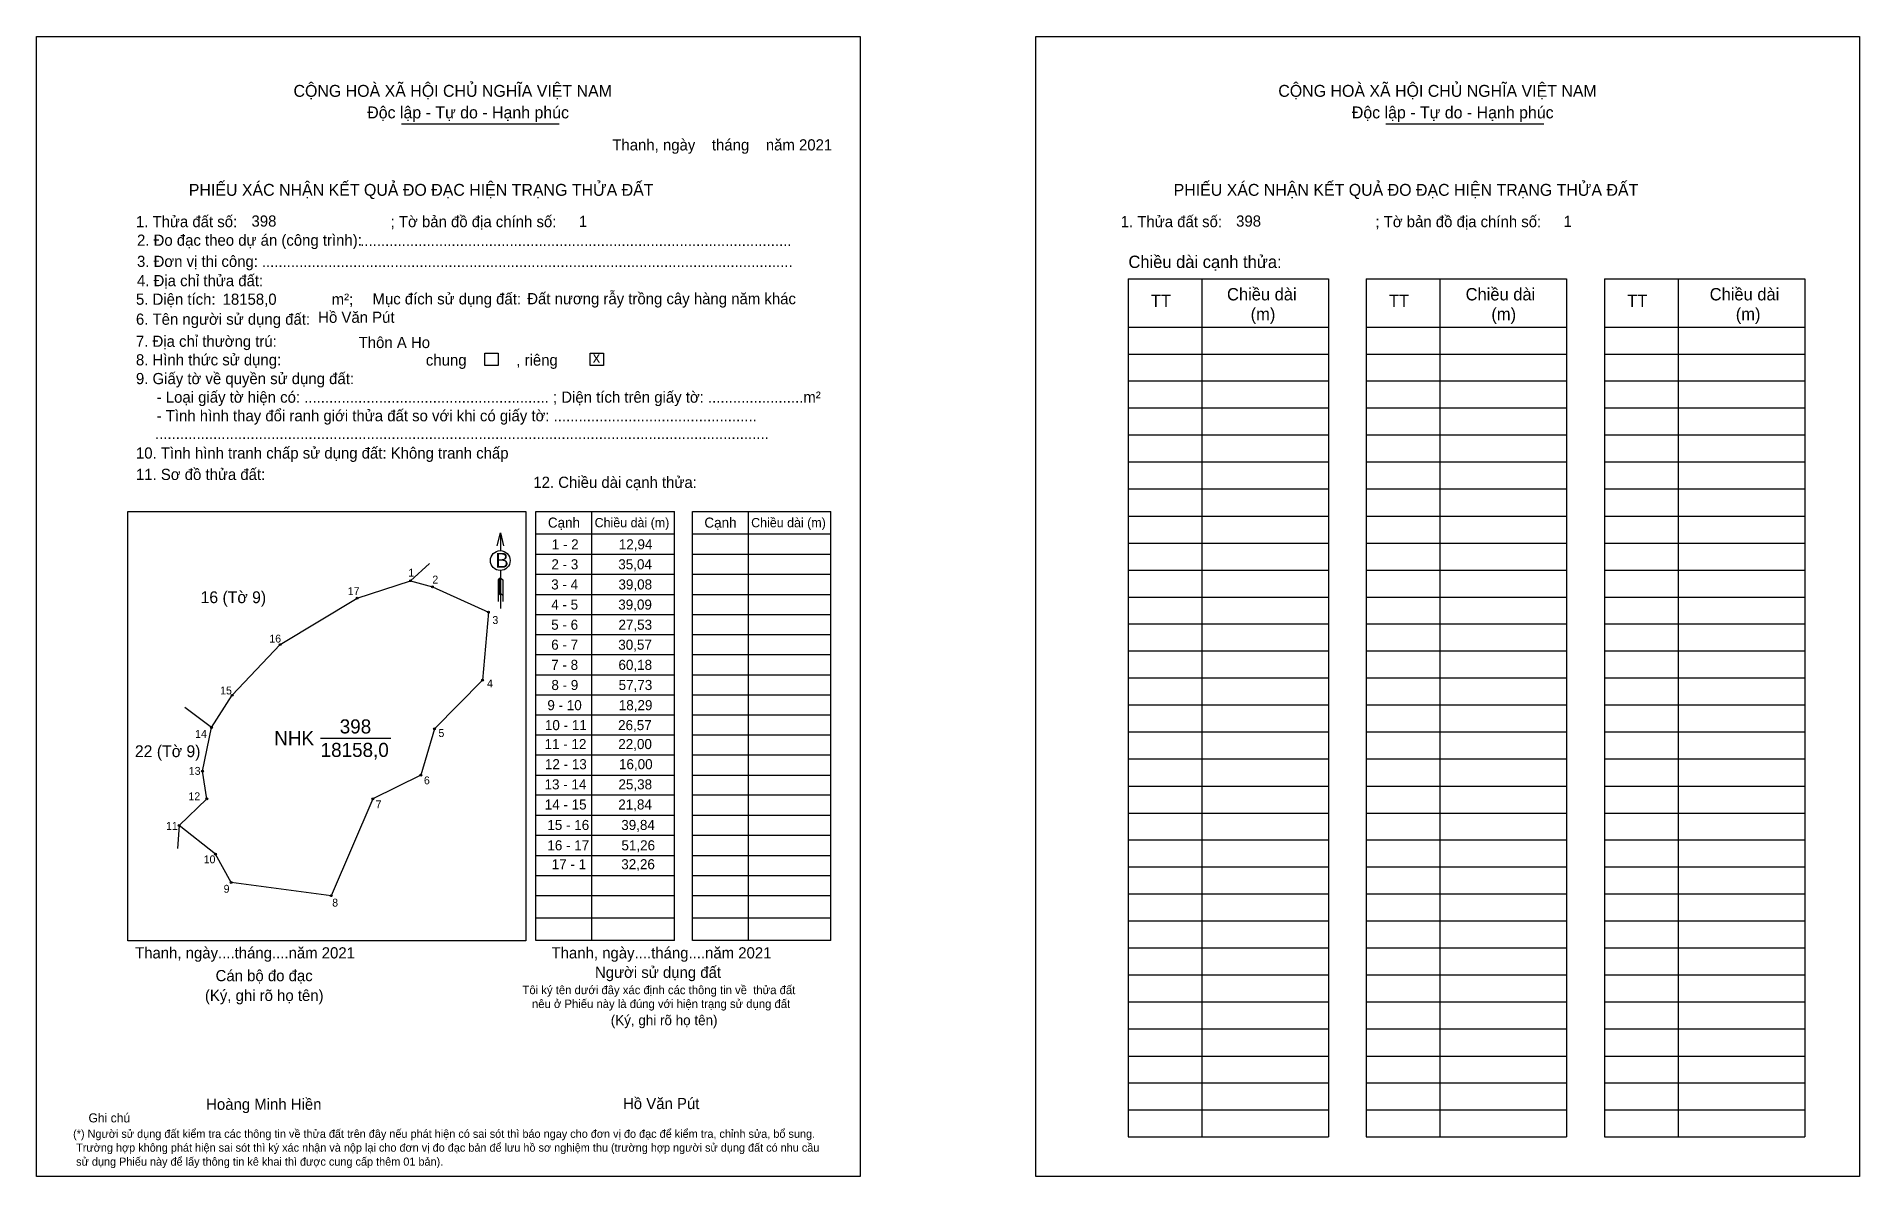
# Model space of a CAD drawing. Extents: x 545441 to 546483, y 1823995 to 1824645.
import ezdxf

# ---------------------------------------------------------------- set-up
doc = ezdxf.new("R2010")
doc.units = 0
for name, color, linetype in [('CanhThua', 7, 'Continuous'), ('kqddKhungInTrang1', 7, 'Continuous'), ('kqddKhungInTrang2', 7, 'Continuous'), ('kqddNoiDung', 7, 'Continuous'), ('kqddTemplate', 7, 'Continuous'), ('Level 1', 7, 'Continuous'), ('MocDinhThua', 7, 'Continuous'), ('NhanDiaChinhThua', 7, 'Continuous'), ('SoHieuDinhThua', 7, 'Continuous')]:
    doc.layers.add(name, color=color, linetype=linetype)

msp = doc.modelspace()

# ---------------------------------------------------------------- linework, layer by layer
at = {"layer": 'CanhThua'}
for p, q in [((545624.6, 1824324.8), (545655.2, 1824334.8)), ((545655.2, 1824334.8), (545667.6, 1824331.3)), ((545667.6, 1824331.3), (545699.6, 1824316.9)), ((545580.7, 1824298.3), (545624.6, 1824324.8)), ((545699.6, 1824316.9), (545696.3, 1824278)), ((545553.3, 1824269.4), (545580.7, 1824298.3)), ((545696.3, 1824278), (545668.8, 1824250.2)), ((545541.5, 1824251), (545553.3, 1824269.4)), ((545536.3, 1824226.1), (545541.5, 1824251)), ((545668.8, 1824250.2), (545661, 1824223.8)), ((545538.8, 1824210.3), (545536.3, 1824226.1)), ((545661, 1824223.8), (545633.6, 1824210.3)), ((545522.9, 1824195.1), (545538.8, 1824210.3)), ((545633.6, 1824210.3), (545609.8, 1824155)), ((545543.8, 1824178.7), (545522.9, 1824195.1)), ((545552.6, 1824162.6), (545543.8, 1824178.7)), ((545609.8, 1824155), (545552.6, 1824162.6))]:
    msp.add_line(p, q, dxfattribs=at)
at = {"layer": 'kqddKhungInTrang1'}
msp.add_lwpolyline([(545441.5, 1824645.4), (545912, 1824645.4), (545912, 1823994.7), (545441.5, 1823994.7)], close=True, dxfattribs=at)
at = {"layer": 'kqddKhungInTrang2'}
msp.add_lwpolyline([(546012.3, 1824645.4), (546482.8, 1824645.4), (546482.8, 1823994.7), (546012.3, 1823994.7)], close=True, dxfattribs=at)
at = {"layer": 'kqddTemplate'}
for p, q in [((545649.9, 1824595.6), (545740, 1824595.6)), ((546212.3, 1824595.6), (546302.4, 1824595.6)), ((546065, 1824507.2), (546179.4, 1824507.2)), ((546065, 1824507.2), (546065, 1824017.3)), ((546107.1, 1824507.2), (546107.1, 1824017.3)), ((546179.4, 1824507.2), (546179.4, 1824017.3)), ((546201, 1824507.2), (546201, 1824017.3)), ((546201, 1824507.2), (546315.4, 1824507.2)), ((546243.1, 1824507.2), (546243.1, 1824017.3)), ((546315.4, 1824507.2), (546315.4, 1824017.3)), ((546337.1, 1824507.2), (546337.1, 1824017.3)), ((546337.1, 1824507.2), (546451.5, 1824507.2)), ((546379.2, 1824507.2), (546379.2, 1824017.3)), ((546451.5, 1824507.2), (546451.5, 1824017.3)), ((546065, 1824479.6), (546179.4, 1824479.6)), ((546201, 1824479.6), (546315.4, 1824479.6)), ((546337.1, 1824479.6), (546451.5, 1824479.6)), ((546065, 1824464.2), (546179.4, 1824464.2)), ((546201, 1824464.2), (546315.4, 1824464.2)), ((546337.1, 1824464.2), (546451.5, 1824464.2)), ((546065, 1824448.8), (546179.4, 1824448.8)), ((546201, 1824448.8), (546315.4, 1824448.8)), ((546337.1, 1824448.8), (546451.5, 1824448.8)), ((546065, 1824433.4), (546179.4, 1824433.4)), ((546201, 1824433.4), (546315.4, 1824433.4)), ((546337.1, 1824433.4), (546451.5, 1824433.4)), ((546065, 1824418), (546179.4, 1824418)), ((546201, 1824418), (546315.4, 1824418)), ((546337.1, 1824418), (546451.5, 1824418)), ((546065, 1824402.6), (546179.4, 1824402.6)), ((546201, 1824402.6), (546315.4, 1824402.6)), ((546337.1, 1824402.6), (546451.5, 1824402.6)), ((546065, 1824387.2), (546179.4, 1824387.2)), ((546201, 1824387.2), (546315.4, 1824387.2)), ((546337.1, 1824387.2), (546451.5, 1824387.2)), ((545726.7, 1824374.3), (545805.9, 1824374.3)), ((545726.7, 1824129.4), (545726.7, 1824374.3)), ((545758.5, 1824374.3), (545758.5, 1824129.4)), ((545805.9, 1824129.4), (545805.9, 1824374.3)), ((545816.1, 1824374.3), (545895.3, 1824374.3)), ((545816.1, 1824129.4), (545816.1, 1824374.3)), ((545847.9, 1824374.3), (545847.9, 1824129.4)), ((545895.3, 1824129.4), (545895.3, 1824374.3)), ((546065, 1824371.7), (546179.4, 1824371.7)), ((546201, 1824371.7), (546315.4, 1824371.7)), ((546337.1, 1824371.7), (546451.5, 1824371.7)), ((545706.5, 1824362.2), (545706.5, 1824352)), ((545726.7, 1824361.5), (545805.9, 1824361.5)), ((545816.1, 1824361.5), (545895.3, 1824361.5)), ((545726.7, 1824350), (545805.9, 1824350)), ((545816.1, 1824350), (545895.3, 1824350)), ((546065, 1824356.3), (546179.4, 1824356.3)), ((546201, 1824356.3), (546315.4, 1824356.3)), ((546337.1, 1824356.3), (546451.5, 1824356.3)), ((545706.5, 1824340.7), (545706.5, 1824319)), ((545726.7, 1824338.5), (545805.9, 1824338.5)), ((545816.1, 1824338.5), (545895.3, 1824338.5)), ((546065, 1824340.9), (546179.4, 1824340.9)), ((546201, 1824340.9), (546315.4, 1824340.9)), ((546337.1, 1824340.9), (546451.5, 1824340.9)), ((545706.5, 1824336.5), (545705.2, 1824335.3)), ((545706.5, 1824335.9), (545705.2, 1824334.7)), ((545705.2, 1824335.3), (545705.2, 1824322.9)), ((545706.5, 1824335.3), (545705.2, 1824334.1)), ((545706.5, 1824334.8), (545705.2, 1824333.5)), ((545706.5, 1824334.2), (545705.2, 1824332.9)), ((545706.5, 1824333.6), (545705.2, 1824332.3)), ((545706.5, 1824333), (545705.2, 1824331.7)), ((545706.5, 1824332.4), (545705.2, 1824331.1)), ((545706.5, 1824331.8), (545705.2, 1824330.6)), ((545706.5, 1824331.2), (545705.2, 1824330)), ((545706.5, 1824330.6), (545705.2, 1824329.4)), ((545706.5, 1824330.1), (545705.2, 1824328.8)), ((545706.5, 1824329.5), (545705.2, 1824328.2)), ((545706.5, 1824328.9), (545705.2, 1824327.6)), ((545706.5, 1824328.3), (545705.2, 1824327)), ((545706.5, 1824327.7), (545705.2, 1824326.4)), ((545706.5, 1824336.5), (545707.9, 1824335.3)), ((545706.5, 1824327.7), (545707.9, 1824326.4)), ((545707.9, 1824335.3), (545707.9, 1824322.9)), ((545726.7, 1824327), (545805.9, 1824327)), ((545816.1, 1824327), (545895.3, 1824327)), ((546065, 1824325.5), (546179.4, 1824325.5)), ((546201, 1824325.5), (546315.4, 1824325.5)), ((546337.1, 1824325.5), (546451.5, 1824325.5)), ((545726.7, 1824315.5), (545805.9, 1824315.5)), ((545816.1, 1824315.5), (545895.3, 1824315.5)), ((546065, 1824310.1), (546179.4, 1824310.1)), ((546201, 1824310.1), (546315.4, 1824310.1)), ((546337.1, 1824310.1), (546451.5, 1824310.1)), ((545726.7, 1824304.1), (545805.9, 1824304.1)), ((545816.1, 1824304.1), (545895.3, 1824304.1)), ((545726.7, 1824292.6), (545805.9, 1824292.6)), ((545816.1, 1824292.6), (545895.3, 1824292.6)), ((546065, 1824294.7), (546179.4, 1824294.7)), ((546201, 1824294.7), (546315.4, 1824294.7)), ((546337.1, 1824294.7), (546451.5, 1824294.7)), ((545726.7, 1824281.1), (545805.9, 1824281.1)), ((545816.1, 1824281.1), (545895.3, 1824281.1)), ((546065, 1824279.3), (546179.4, 1824279.3)), ((546201, 1824279.3), (546315.4, 1824279.3)), ((546337.1, 1824279.3), (546451.5, 1824279.3)), ((545726.7, 1824269.6), (545805.9, 1824269.6)), ((545816.1, 1824269.6), (545895.3, 1824269.6)), ((545726.7, 1824258.2), (545805.9, 1824258.2)), ((545816.1, 1824258.2), (545895.3, 1824258.2)), ((546065, 1824263.9), (546179.4, 1824263.9)), ((546201, 1824263.9), (546315.4, 1824263.9)), ((546337.1, 1824263.9), (546451.5, 1824263.9)), ((545805.9, 1824246.7), (545726.7, 1824246.7)), ((545895.3, 1824246.7), (545816.1, 1824246.7)), ((546065, 1824248.5), (546179.4, 1824248.5)), ((546201, 1824248.5), (546315.4, 1824248.5)), ((546337.1, 1824248.5), (546451.5, 1824248.5)), ((545805.9, 1824235.2), (545726.7, 1824235.2)), ((545895.3, 1824235.2), (545816.1, 1824235.2)), ((545805.9, 1824223.7), (545726.7, 1824223.7)), ((545895.3, 1824223.7), (545816.1, 1824223.7)), ((546065, 1824233.1), (546179.4, 1824233.1)), ((546201, 1824233.1), (546315.4, 1824233.1)), ((546337.1, 1824233.1), (546451.5, 1824233.1)), ((545805.9, 1824212.3), (545726.7, 1824212.3)), ((545895.3, 1824212.3), (545816.1, 1824212.3)), ((546065, 1824217.6), (546179.4, 1824217.6)), ((546201, 1824217.6), (546315.4, 1824217.6)), ((546337.1, 1824217.6), (546451.5, 1824217.6)), ((546065, 1824202.2), (546179.4, 1824202.2)), ((546201, 1824202.2), (546315.4, 1824202.2)), ((546337.1, 1824202.2), (546451.5, 1824202.2)), ((545805.9, 1824200.8), (545726.7, 1824200.8)), ((545895.3, 1824200.8), (545816.1, 1824200.8)), ((545805.9, 1824189.3), (545726.7, 1824189.3)), ((545895.3, 1824189.3), (545816.1, 1824189.3)), ((546065, 1824186.8), (546179.4, 1824186.8)), ((546201, 1824186.8), (546315.4, 1824186.8)), ((546337.1, 1824186.8), (546451.5, 1824186.8)), ((545805.9, 1824177.8), (545726.7, 1824177.8)), ((545895.3, 1824177.8), (545816.1, 1824177.8)), ((546065, 1824171.4), (546179.4, 1824171.4)), ((546201, 1824171.4), (546315.4, 1824171.4)), ((546337.1, 1824171.4), (546451.5, 1824171.4)), ((545805.9, 1824166.4), (545726.7, 1824166.4)), ((545895.3, 1824166.4), (545816.1, 1824166.4)), ((545805.9, 1824154.9), (545726.7, 1824154.9)), ((545895.3, 1824154.9), (545816.1, 1824154.9)), ((546065, 1824156), (546179.4, 1824156)), ((546201, 1824156), (546315.4, 1824156)), ((546337.1, 1824156), (546451.5, 1824156)), ((545805.9, 1824142.1), (545726.7, 1824142.1)), ((545895.3, 1824142.1), (545816.1, 1824142.1)), ((546065, 1824140.6), (546179.4, 1824140.6)), ((546201, 1824140.6), (546315.4, 1824140.6)), ((546337.1, 1824140.6), (546451.5, 1824140.6)), ((545805.9, 1824129.4), (545726.7, 1824129.4)), ((545895.3, 1824129.4), (545816.1, 1824129.4)), ((546065, 1824125.2), (546179.4, 1824125.2)), ((546201, 1824125.2), (546315.4, 1824125.2)), ((546337.1, 1824125.2), (546451.5, 1824125.2)), ((546065, 1824109.8), (546179.4, 1824109.8)), ((546201, 1824109.8), (546315.4, 1824109.8)), ((546337.1, 1824109.8), (546451.5, 1824109.8)), ((546065, 1824094.4), (546179.4, 1824094.4)), ((546201, 1824094.4), (546315.4, 1824094.4)), ((546337.1, 1824094.4), (546451.5, 1824094.4)), ((546065, 1824079), (546179.4, 1824079)), ((546201, 1824079), (546315.4, 1824079)), ((546337.1, 1824079), (546451.5, 1824079)), ((546065, 1824063.5), (546179.4, 1824063.5)), ((546201, 1824063.5), (546315.4, 1824063.5)), ((546337.1, 1824063.5), (546451.5, 1824063.5)), ((546065, 1824048.1), (546179.4, 1824048.1)), ((546201, 1824048.1), (546315.4, 1824048.1)), ((546337.1, 1824048.1), (546451.5, 1824048.1)), ((546065, 1824032.7), (546179.4, 1824032.7)), ((546201, 1824032.7), (546315.4, 1824032.7)), ((546337.1, 1824032.7), (546451.5, 1824032.7)), ((546065, 1824017.3), (546179.4, 1824017.3)), ((546201, 1824017.3), (546315.4, 1824017.3)), ((546337.1, 1824017.3), (546451.5, 1824017.3))]:
    msp.add_line(p, q, dxfattribs=at)
for points in [[(545697.6, 1824464.7), (545705.2, 1824464.7), (545705.2, 1824457.6), (545697.6, 1824457.6)], [(545757.8, 1824464.7), (545765.4, 1824464.7), (545765.4, 1824457.6), (545757.8, 1824457.6)], [(545493.6, 1824374.3), (545721, 1824374.3), (545721, 1824129.2), (545493.6, 1824129.2)]]:
    msp.add_lwpolyline(points, close=True, dxfattribs=at)
msp.add_lwpolyline([(545704.6, 1824354.8), (545706.5, 1824362.2), (545708.3, 1824354.8)], dxfattribs=at)
msp.add_circle((545706.4, 1824346.3), 5.65, dxfattribs=at)
at = {"layer": 'Level 1'}
for p, q in [((545655.2, 1824334.8), (545665.9, 1824344.6)), ((545541.5, 1824251), (545526.2, 1824262.4)), ((545522.9, 1824195.1), (545522.1, 1824182))]:
    msp.add_line(p, q, dxfattribs=at)
at = {"layer": 'MocDinhThua'}
for centre in [(545655.2, 1824334.8), (545667.6, 1824331.3), (545624.6, 1824324.8), (545699.6, 1824316.9), (545580.7, 1824298.3), (545696.3, 1824278), (545553.3, 1824269.4), (545541.5, 1824251), (545668.8, 1824250.2), (545536.3, 1824226.1), (545661, 1824223.8), (545538.8, 1824210.3), (545633.6, 1824210.3), (545522.9, 1824195.1), (545543.8, 1824178.7), (545552.6, 1824162.6), (545609.8, 1824155)]:
    msp.add_circle(centre, 0.54, dxfattribs=at)
at = {"layer": 'NhanDiaChinhThua'}
msp.add_line((545603.8, 1824244.9), (545643.9, 1824244.9), dxfattribs=at)

# ---------------------------------------------------------------- texts
at = {"layer": 'kqddNoiDung'}
for s, height, p in [('Thanh, ngày    tháng    năm 2021  ', 6.375, (545770.4, 1824580.4)), ('398', 6.38, (545564.3, 1824536.9)), ('1', 6.38, (545751.3, 1824536.7)), ('398', 6.38, (546126.7, 1824536.9)), ('1', 6.38, (546313.7, 1824536.7)), ('........................................................................................................', 6.3754, (545626.4, 1824525.9)), ('................................................................................................................................', 6.3754, (545570.2, 1824513.8)), ('18158,0', 6.38, (545547.8, 1824492.3)), ('Đất nương rẫy trồng cây hàng năm khác', 6.375, (545721.8, 1824492.6)), ('Hồ Văn Pút', 6.38, (545602.4, 1824482)), ('Thôn A Ho', 6.38, (545625.5, 1824467.6)), ('x', 6.38, (545759.2, 1824459.2)), ('1 - 2', 5.74, (545735.8, 1824352.7)), ('12,94', 5.74, (545774.1, 1824352.7)), ('2 - 3', 5.74, (545735.6, 1824341.3)), ('35,04', 5.74, (545773.8, 1824341.3)), ('3 - 4', 5.74, (545735.5, 1824329.8)), ('39,08', 5.74, (545773.9, 1824329.8)), ('4 - 5', 5.74, (545735.5, 1824318.3)), ('39,09', 5.74, (545773.8, 1824318.3)), ('5 - 6', 5.74, (545735.5, 1824306.8)), ('27,53', 5.74, (545773.9, 1824306.8)), ('6 - 7', 5.74, (545735.5, 1824295.4)), ('30,57', 5.74, (545773.8, 1824295.4)), ('7 - 8', 5.74, (545735.5, 1824283.9)), ('60,18', 5.74, (545773.9, 1824283.9)), ('8 - 9', 5.74, (545735.6, 1824272.4)), ('57,73', 5.74, (545774, 1824272.4)), ('9 - 10', 5.74, (545733.3, 1824260.9)), ('18,29', 5.74, (545774.1, 1824260.9)), ('10 - 11', 5.74, (545731.9, 1824249.5)), ('26,57', 5.74, (545773.7, 1824249.5)), ('11 - 12', 5.74, (545731.7, 1824238.7)), ('22,00', 5.74, (545773.8, 1824238.7)), ('12 - 13', 5.74, (545731.9, 1824227.2)), ('16,00', 5.74, (545774.2, 1824227.2)), ('13 - 14', 5.74, (545731.7, 1824215.7)), ('25,38', 5.74, (545773.9, 1824215.7)), ('14 - 15', 5.74, (545731.8, 1824204.2)), ('21,84', 5.74, (545773.8, 1824204.2)), ('15 - 16', 5.74, (545733.3, 1824192.5)), ('39,84', 5.74, (545775.5, 1824192.5)), ('16 - 17', 5.74, (545733.3, 1824180.9)), ('51,26', 5.74, (545775.6, 1824180.9)), ('17 - 1', 5.74, (545735.8, 1824170.1)), ('32,26', 5.74, (545775.5, 1824170.1)), ('Thanh, ngày....tháng....năm 2021', 6.375, (545497.8, 1824119.2)), ('Thanh, ngày....tháng....năm 2021', 6.375, (545735.7, 1824119.2)), ('Hồ Văn Pút', 6.38, (545776.5, 1824033.2))]:
    msp.add_text(s, height=height, dxfattribs=at).set_placement(p)
at = {"layer": 'kqddTemplate'}
for s, height, p in [('CỘNG HOÀ XÃ HỘI CHỦ NGHĨA VIỆT NAM', 6.8, (545588.3, 1824611)), ('CỘNG HOÀ XÃ HỘI CHỦ NGHĨA VIỆT NAM', 6.8, (546150.8, 1824611)), ('Độc lập - Tự do - Hạnh phúc', 6.8, (545630.4, 1824598.7)), ('Độc lập - Tự do - Hạnh phúc', 6.8, (546192.8, 1824598.7)), ('PHIẾU XÁC NHẬN KẾT QUẢ ĐO ĐẠC HIỆN TRẠNG THỬA ĐẤT', 6.8, (545528.5, 1824554.5)), ('PHIẾU XÁC NHẬN KẾT QUẢ ĐO ĐẠC HIỆN TRẠNG THỬA ĐẤT', 6.8, (546091, 1824554.5)), ('1. Thửa đất số:                                     ; Tờ bản đồ địa chính số:', 6.375, (545498.3, 1824536.6)), ('1. Thửa đất số:                                     ; Tờ bản đồ địa chính số:', 6.375, (546060.8, 1824536.6)), ('2. Đo đạc theo dự án (công trình): ', 6.375, (545498.9, 1824526)), ('3. Đơn vị thi công: ', 6.375, (545498.9, 1824513.9)), ('Chiều dài cạnh thửa:', 7.045, (546065.2, 1824513.3)), ('4. Địa chỉ thửa đất:', 6.375, (545498.9, 1824502.9)), ('5. Diện tích:                            m²; ', 6.375, (545498.3, 1824492.3)), ('Mục đích sử dụng đất:', 6.375, (545633.4, 1824492.5)), ('TT', 7.04, (546078, 1824491.1)), ('Chiều dài', 7.04, (546121.5, 1824494.8)), ('TT', 7.04, (546214, 1824491.1)), ('Chiều dài', 7.04, (546257.8, 1824494.8)), ('TT', 7.04, (546350.1, 1824491.1)), ('Chiều dài', 7.04, (546397.2, 1824494.8)), ('6. Tên người sử dụng đất:', 6.375, (545498.3, 1824480.9)), ('(m)', 7.04, (546135, 1824483.5)), ('(m)', 7.04, (546272.5, 1824483.5)), ('(m)', 7.04, (546412.1, 1824483.5)), ('7. Địa chỉ thường trú:', 6.375, (545498.3, 1824468.3)), ('8. Hình thức sử dụng:', 6.375, (545498.3, 1824457.7)), ('chung            , riêng', 6.375, (545663.9, 1824457.6)), ('9. Giấy tờ về quyền sử dụng đất:', 6.375, (545498.3, 1824447)), ('     - Loại giấy tờ hiện có: ........................................................... ; Diện tích trên giấy tờ: .......................m²', 6.3754, (545498.3, 1824436.4)), ('     - Tình hình thay đổi ranh giới thửa đất so với khi có giấy tờ: .................................................', 6.3754, (545498.3, 1824425.8)), ('10. Tình hình tranh chấp sử dụng đất: Không tranh chấp', 6.375, (545498.3, 1824404.5)), ('....................................................................................................................................................', 6.3754, (545509.2, 1824415.7)), ('11. Sơ đồ thửa đất:', 6.375, (545498.3, 1824392.3)), ('12. Chiều dài cạnh thửa:', 6.375, (545725.3, 1824387.8)), ('Cạnh', 5.74, (545733.6, 1824365.1)), ('Chiều dài (m)', 5.313, (545760.3, 1824365.3)), ('Cạnh', 5.74, (545823, 1824365.1)), ('Chiều dài (m)', 5.313, (545849.7, 1824365.3)), ('B', 8.5, (545703.6, 1824342.2)), ('Cán bộ đo đạc', 6.375, (545543.8, 1824106.2)), ('Người sử dụng đất', 6.375, (545760.5, 1824108.1)), ('(Ký, ghi rõ họ tên)', 6.375, (545537.7, 1824094.9)), ('Tôi ký tên dưới đây xác định các thông tin về  thửa đất ', 4.82, (545719.1, 1824098.8)), ('nêu ở Phiếu này là đúng với hiện trạng sử dụng đất', 4.82, (545724.5, 1824090.9)), ('(Ký, ghi rõ họ tên)', 5.738, (545769.5, 1824081.1)), ('Hoàng Minh Hiền', 6.375, (545538.4, 1824032.8)), ('Ghi chú', 5.16, (545471.2, 1824025.6)), ('(*) Người sử dụng đất kiểm tra các thông tin về thửa đất trên đây nếu phát hiện có sai sót thì báo ngay cho đơn vị đo đạc để kiểm tra, chỉnh sửa, bổ sung.', 4.6476, (545462.4, 1824016.8)), (' Trường hợp không phát hiện sai sót thì ký xác nhận và nộp lại cho đơn vị đo đạc bản để lưu hồ sơ nghiệm thu (trường hợp người sử dụng đất có nhu cầu', 4.6476, (545462.4, 1824008.9)), (' sử dụng Phiếu này để lấy thông tin kê khai thì được cung cấp thêm 01 bản).', 4.648, (545462.4, 1824000.9))]:
    msp.add_text(s, height=height, dxfattribs=at).set_placement(p)
at = {"layer": 'NhanDiaChinhThua'}
for s, p in [('398', (545614.7, 1824247.6)), ('NHK', (545577.3, 1824240.9)), ('18158,0', (545603.8, 1824234.2))]:
    msp.add_text(s, height=8.05, dxfattribs=at).set_placement(p)
at = {"layer": 'SoHieuDinhThua'}
for s, height, p in [('1', 4.5, (545653.9, 1824337.1)), ('2', 4.5, (545667.6, 1824333.2)), ('16 (Tờ 9)', 6.74, (545535.2, 1824322)), ('17', 4.5, (545619.3, 1824326.6)), ('3', 4.5, (545701.9, 1824310.1)), ('16', 4.5, (545574.5, 1824299.5)), ('4', 4.5, (545698.8, 1824273.9)), ('15', 4.5, (545546.4, 1824269.9)), ('14', 4.5, (545532.1, 1824245.1)), ('5', 4.5, (545671.1, 1824245.6)), ('22 (Tờ 9)', 6.74, (545497.7, 1824234.1)), ('13', 4.5, (545528.5, 1824224)), ('6', 4.5, (545662.8, 1824218.6)), ('12', 4.5, (545528.3, 1824209.5)), ('7', 4.5, (545635.2, 1824204.9)), ('11', 4.5, (545515.5, 1824192.6)), ('10', 4.5, (545537, 1824173.5)), ('9', 4.5, (545548.4, 1824156.7)), ('8', 4.5, (545610.4, 1824148.8))]:
    msp.add_text(s, height=height, dxfattribs=at).set_placement(p)

doc.saveas('drawing.dxf')
